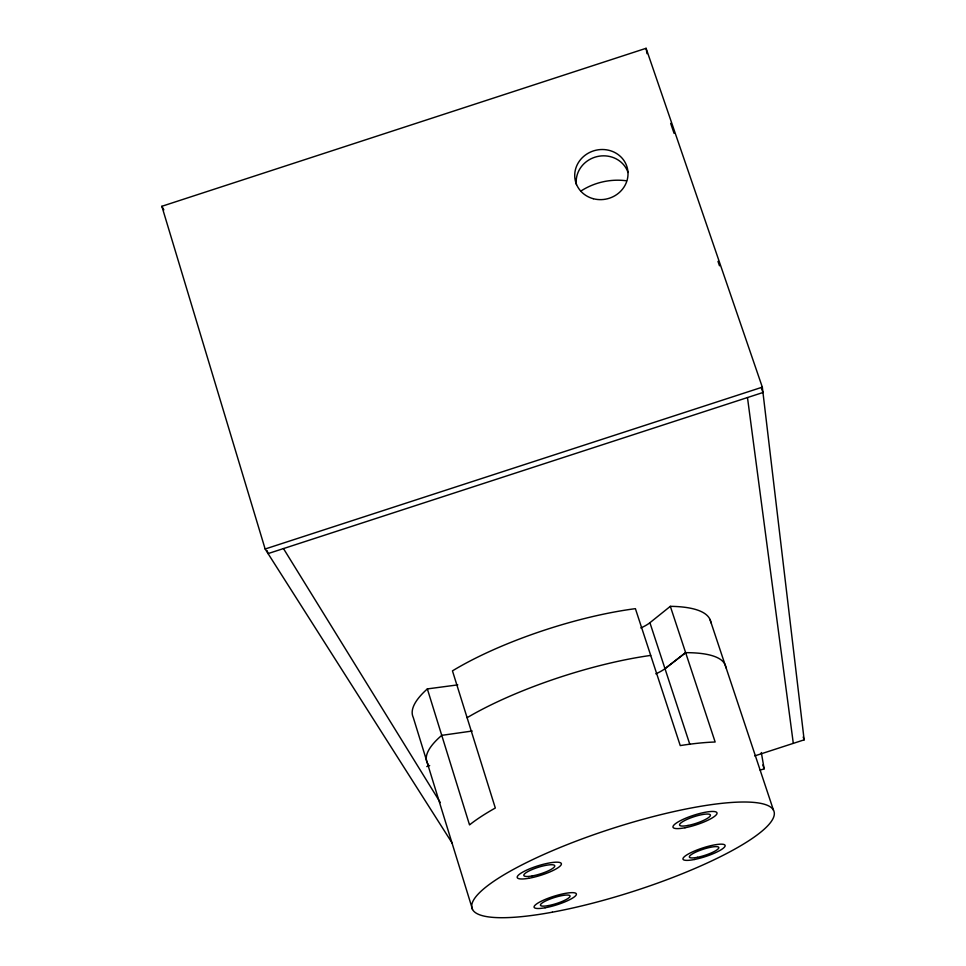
<?xml version="1.0" encoding="UTF-8"?>
<svg xmlns="http://www.w3.org/2000/svg" width="966" height="966" viewBox="0 0 966 966"><rect width="100%" height="100%" fill="white"/><g stroke="black" fill="none" stroke-linecap="round" stroke-linejoin="round"><path stroke-width="1.45" d="M640.808 627.972A22.822 6.207 -18.1 0 0 649.913 622.72L670.332 606.334A156.323 41.598 -17.8 0 1 710.891 622.768M655.817 673.833A22.906 5.917 -18.1 0 0 664.958 668.689L685.618 652.666M665.043 668.653L685.643 652.666A156.854 39.618 -17.8 0 1 725.901 667.796M452.342 843.366L265.143 549.002L161.853 206.289L646.085 48.3L762.331 387.161L804.147 739.847L754.7 755.907M265.143 549.002L762.331 387.161M426.791 766.569L429.665 765.64M760.157 770.131L764.154 768.827L761.317 752.526M472.217 731.02L441.74 735.355A156.854 39.618 -17.8 0 0 428.469 764.77M472.531 909.441L413.255 717.424A156.323 41.598 -17.8 0 1 427.346 688.915L457.787 684.87M649.913 622.72L689.845 744.424M283.473 548.567L440.303 802.565M161.853 206.289L163.846 209.9M670.67 123.382L674.087 133.356M717.98 261.375L719.501 265.783M761.486 388.235L762.971 392.51L268.041 553.603L267.171 550.717M803.193 737.01L804.147 739.847M762.862 764.939L764.154 768.827M709.986 619.435L773.464 810.16M670.332 606.334L715.154 742.009A157.869 35.778 -17.8 0 0 680.245 745.583L635.399 608.665A156.323 41.598 -17.8 0 0 452.462 670.863L495.317 808.011A157.869 35.778 -17.8 0 0 469.524 824.892L427.346 688.915M646.085 48.3L647.003 53.685M747.479 397.557L793.303 743.373M467.109 717.69A156.854 39.618 -17.8 0 1 650.686 655.419M580.783 191.123A63.72 59.699 -14.4 0 1 626.475 180.787M576.376 184.578A26.637 24.85 -14.5 0 1 597.145 156.577A26.637 24.85 -14.5 0 1 628.033 172.491M552.31 912.194A158.557 33.158 -17.8 0 0 774.225 812.334A158.557 33.158 -17.8 0 0 542.542 855.031A158.557 33.158 -17.8 0 0 552.31 912.194M532.23 875.945A16.217 3.466 -17.5 0 0 554.762 865.778A16.217 3.466 -17.5 0 0 530.853 870.088A16.217 3.466 -17.5 0 0 532.23 875.945M548.471 905.577A15.492 3.164 -17.5 0 0 570.049 895.965A15.492 3.164 -17.5 0 0 547.263 900.203A15.492 3.164 -17.5 0 0 548.471 905.577M697.38 857.325A15.492 3.164 -18.1 0 0 718.801 847.52A15.492 3.164 -18.1 0 0 696.015 852.012A15.492 3.164 -18.1 0 0 697.38 857.325M688.021 825.459A16.217 3.466 -18.1 0 0 710.408 815.062A16.217 3.466 -18.1 0 0 686.512 819.639A16.217 3.466 -18.1 0 0 688.021 825.459M593.269 198.706A26.758 24.947 -14.6 0 0 627.405 168.398A26.758 24.947 -14.6 0 0 583.428 156.625A26.758 24.947 -14.6 0 0 593.269 198.706M545.138 907.774A22.133 4.516 -17.5 0 0 576.4 894.081A22.133 4.516 -17.5 0 0 544.232 899.853A22.133 4.516 -17.5 0 0 545.138 907.774M694.482 859.486A22.133 4.516 -18.1 0 0 725.116 845.467A22.133 4.516 -18.1 0 0 692.586 851.867A22.133 4.516 -18.1 0 0 694.482 859.486M685.003 827.765A23.16 4.951 -18.1 0 0 717.013 812.925A23.16 4.951 -18.1 0 0 682.926 819.434A23.16 4.951 -18.1 0 0 685.003 827.765M528.764 878.287A23.16 4.951 -17.5 0 0 561.403 863.809A23.16 4.951 -17.5 0 0 527.653 869.666A23.16 4.951 -17.5 0 0 528.764 878.287"/></g></svg>
